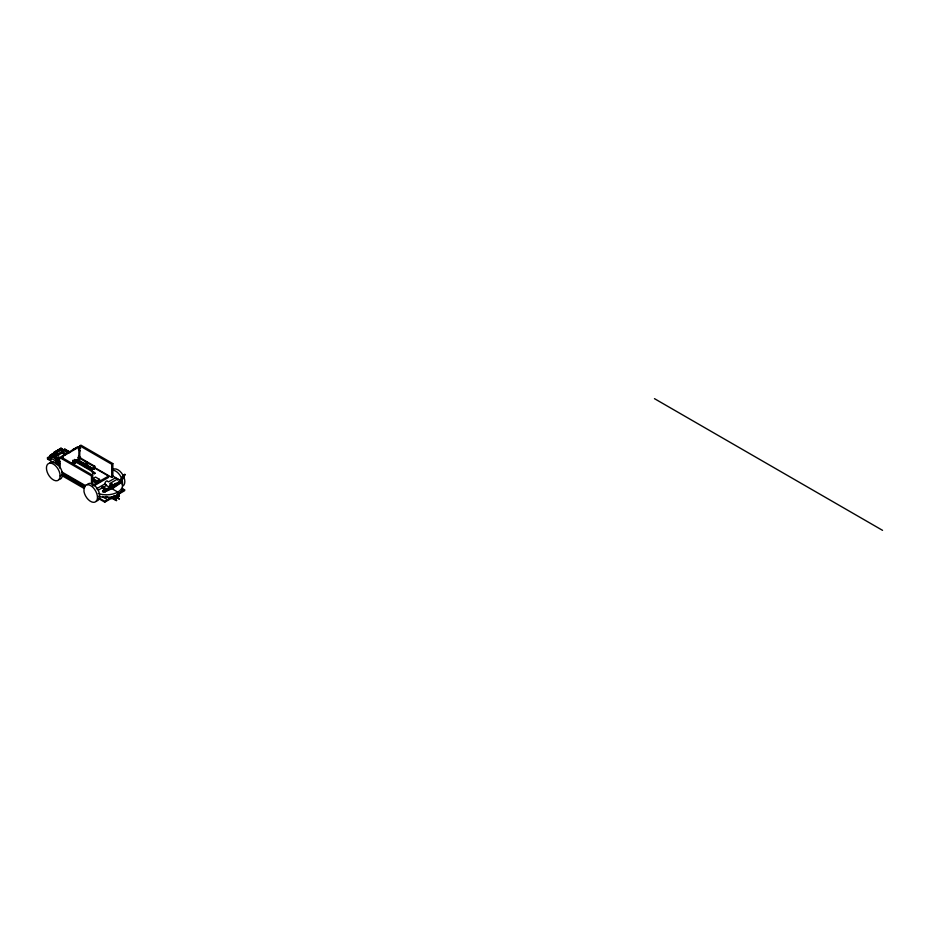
<?xml version="1.0" encoding="UTF-8"?>
<svg xmlns="http://www.w3.org/2000/svg" width="929" height="929" viewBox="0 0 929 929"><rect width="100%" height="100%" fill="white"/><g stroke="black" fill="none" stroke-linecap="round" stroke-linejoin="round"><path stroke-width="1.39" d="M69.675 451.924L64.786 449.102L63.184 450.019L62.382 453.12L64.844 454.397M77.479 462.177L75.737 460.645L77.188 459.739L92.691 468.692L91.03 469.47L90.252 468.89M79.383 463.281L77.711 461.713M83.447 465.348L79.615 462.828M111.515 485.333L110.656 485.066L110.946 486.169M60.13 475.903L59.897 477.808A9.673 5.586 60 0 1 49.365 476.159A9.673 5.586 60 0 1 49.365 463.211A9.673 5.586 60 0 1 59.897 473.72L60.13 475.903L62.417 474.58L84.818 487.516M113.756 498.943L114.836 499.094M116.392 497.491L117.635 497.468M55.786 452.946L57.482 452.946M117.414 497.712L119.365 498.873L117.484 497.828M108.089 488.782L107.485 488.584L118.889 482L123.499 474.928L125.09 474.533L120.526 483.115L113.686 487.748L106.847 491.011L101.83 487.446L103.421 487.051L101.83 487.446M102.968 486.784L106.847 489.026C113.152 486.413 121.525 482.755 123.952 475.195L125.09 474.533M106.382 490.756L113.233 487.481L120.073 482.848L124.637 474.278M54.254 462.909L47.484 459.007L47.484 457.695L50.979 459.704L51.78 456.615L56.669 459.437L58.272 458.508L59.073 460.679L55.868 462.526L56.669 459.437M75.853 460.714L75.69 461.144M86.2 467.206L83.378 465.383M87.198 467.601L86.083 467.136M87.326 467.345L88.116 468.309M88.278 467.891L89.068 468.866M90.136 469.215L89.114 468.692M91.147 469.54L75.795 460.935M116.578 500.522L114.848 499.291M112.815 486.564L113.791 486.297L112.664 487.307M56.983 458.508C55.275 458.229 53.963 457.103 53.371 456.429M66.83 452.876L68.479 452.876M53.731 453.189L53.731 454.502L53.836 452.516L61.035 448.161L63.439 450.67L57.041 454.362L54.637 451.854M61.035 448.161L59.816 449.439L61.244 449.659L60.211 448.893L53.836 452.516M55.508 459.344L56.983 459.344M94.863 473.384C93.562 469.83 89.904 473.395 94.863 473.384C94.119 475.776 89.811 469.877 94.863 473.325L94.863 472.791M113.686 487.748L114.104 486.343L113.233 487.481M114.244 499.57L117.658 497.561M72.729 460.343C74.808 459.53 71.719 465.789 73.124 460.575M74.831 459.588C73.263 459.019 76.097 460.482 74.982 462.526L74.157 462.537L74.982 462.526M73.53 460.807C77.13 463.106 70.906 464.279 74.32 460.807M75.237 459.809L75.237 462.375L75.632 460.041M74.564 460.668L74.564 462.77M72.729 462.445L73.124 462.677M74.181 462.073L73.356 462.085M73.53 462.909L74.32 462.909M73.844 463.42L72.241 462.503L73.844 463.943L76.12 462.096L74.517 461.179M73.844 463.943L76.12 462.096M50.34 454.978L50.48 456.383L50.48 455.071M51.118 455.849C51.083 452.655 51.246 459.901 51.269 454.618M51.641 455.547L51.78 454.316M52.291 453.851L52.43 455.256L52.419 453.782M52.941 453.48L53.081 454.885L53.081 453.561M54.602 453.538L54.451 454.769M47.484 457.695L53.836 454.026L55.972 455.268M49.794 456.441L50.979 457.126L55.136 454.711L50.979 457.649L49.794 456.441L53.963 454.56M56.239 452.783L62.638 449.09M49.794 456.963L52.918 455.164M53.15 455.524L58.272 458.508M58.039 455.303L62.313 452.841M55.554 458.88L57.052 458.009M59.561 468.019L59.561 457.486L60.699 456.824L92.633 475.265L92.633 485.797M62.255 458.566L62.255 455.93L78.222 446.71L78.895 447.104L78.895 457.637M79.778 458.984L79.778 445.815L80.916 445.154L112.85 463.594L112.85 476.763L111.712 477.413L94.514 467.496M62.255 455.93L62.94 456.325L78.895 447.104M59.99 463.734L58.388 462.816L59.99 461.365M58.388 462.816L59.99 461.887M78.175 457.451L78.849 457.068L87.21 461.899L86.536 464.918L78.175 460.087L78.175 457.451L86.536 462.282L87.21 461.899M75.214 461.086L78.895 458.949M75.563 461.074L77.421 460.006M77.537 460.076L77.188 460.656M78.175 460.087L78.849 459.704M87.698 466.207L91.878 468.344M87.291 462.712L94.143 466.672L94.804 466.288L94.143 469.308L87.291 465.348L87.291 462.712L87.965 462.328L94.804 466.288M90.972 469.969L92.83 468.901M75.33 460.935L91.297 470.155L93.155 469.087L77.188 459.809M75.33 461.725L91.297 470.945L93.155 469.087M59.561 457.486L91.495 475.927L92.633 475.265M79.778 445.815L111.712 464.245L112.85 463.594M92.981 478.551L95.536 477.076L99.542 479.387L99.542 482.023L96.988 483.498L92.981 481.187L92.981 478.551L96.988 480.862L99.542 479.387M94.421 480.792L95.025 480.444M92.586 485.286L108.554 476.078L108.554 477.39L93.817 485.902M97.301 482.952L99.217 481.837L99.217 480.479L97.777 480.734L97.301 482.952L95.025 481.628M96.5 488.782L104.907 483.939M108.507 481.861L115.707 477.703M98.404 490.094L106.382 485.484L117.786 492.068M109.808 483.51L117.786 478.899A16.13 9.313 0 0 1 120.352 480.827M99.078 498.06L104.78 501.346L114.639 495.656L116.926 496.969M119.307 496.4L118.215 494.391L124.637 490.686L124.637 489.885L117.031 494.274L119.307 495.598L119.307 496.4L114.534 499.152L111.062 498.525L111.062 497.712L114.534 498.35L119.307 495.598L118.215 493.589M97.94 498.211L104.78 502.159L112.258 497.839M115.475 499.674L116.613 500.336M87.291 465.348L87.965 464.964M64.786 449.845L64.6 450.611L65.808 450.611L65.634 449.845L64.786 449.845L69.675 452.678M117.356 496.574L116.578 496.527M107.636 488.515L106.847 489.026M74.517 461.701L76.12 462.63M654.469 398.657L882.55 530.343M78.384 456.151L80.614 457.44M112.363 475.764L117.786 478.899L117.786 480.223M66.807 450.46L69.257 451.877M62.94 449.741L62.104 449.253L62.104 450.577M93.724 467.519L108.554 476.078M63.184 450.019L68.072 452.853M84.818 463.153L87.21 464.535M62.382 451.61L66.052 453.724M77.246 460.099L86.92 465.684M122.361 488.573L124.637 489.885M113.233 485.263L113.233 486.122M53.22 453.491L53.081 454.885M53.719 454.351L55.136 455.245M51.919 454.246L51.78 455.628M98.892 481.652L99.542 482.023M58.388 462.282L59.99 463.211M50.979 458.194L55.868 461.016L59.073 459.17L53.371 455.686M118.088 498.107L119.156 499.001M55.868 462.526L60.176 465.023M103.038 490.5L105.314 491.824M55.357 463.548L59.793 466.114M112.258 497.027L114.534 498.35L114.534 499.152M114.395 499.477L116.38 500.65M106.452 496.434L109.877 498.408M62.011 472.071L85.352 485.542M62.266 473.175L85.015 486.308M103.038 497.085L107.59 499.721M62.266 475.811L83.807 488.259M64.786 449.102L65.587 449.752M102.283 487.702L104.559 489.699M104.78 501.346L104.78 502.159M111.712 464.245L111.712 477.413M110.946 483.788L110.946 485.484M106.382 485.484L106.382 484.555A2.079 1.196 -60 0 1 104.919 483.846A2.079 1.196 -60 0 1 106.127 481.327A2.079 1.196 -60 0 1 107.81 481.594M96.988 480.862L96.988 483.498M94.143 466.672L94.143 469.308M91.495 475.927L91.495 483.823M91.297 470.155L91.297 470.945M86.536 462.282L86.536 464.918M73.925 461.028L73.925 463.141M62.94 456.325L62.94 458.949M54.451 453.457L54.474 454.931M48.32 458.171L48.32 459.495M49.643 463.257A9.673 5.586 60 0 1 56.472 463.316A9.673 5.586 60 0 1 62.185 472.408L62.185 476.496A9.673 5.586 60 0 1 58.991 479.445M121.966 483.08A16.13 9.313 0 0 1 116.206 492.869A16.13 9.313 0 0 1 98.323 493.554M112.281 470.202A9.673 5.586 60 0 1 119.876 475.149A9.673 5.586 60 0 1 122.314 484.88M72.45 450.089A9.673 5.586 60 0 1 74.959 448.649M78.384 449.566A9.673 5.586 60 0 1 80.149 450.855M86.978 484.81A9.673 5.586 60 0 1 97.742 489.386A9.673 5.586 60 0 1 96.326 500.998M117.542 484.59A1.614 0.929 0 0 1 116.404 485.24M114.848 485.008A1.614 0.929 0 0 1 115.184 483.533A1.614 0.929 0 0 1 117.542 484.102M113.152 469.319A9.673 5.586 60 0 1 122.825 474.905A9.673 5.586 60 0 1 122.825 486.076M74.738 448.777A9.673 5.586 60 0 1 77.246 447.325M78.895 447.499A9.673 5.586 60 0 1 80.66 448.242M110.946 487.179A2.079 1.196 -60 0 1 109.529 485.867A2.079 1.196 -60 0 1 111.689 483.591A2.079 1.196 -60 0 1 111.991 486.088M65.239 454.804A1.614 0.929 0 0 1 66.389 454.142M58.144 456.72A1.614 0.929 0 0 1 58.283 457.951A1.614 0.929 0 0 1 56.204 458.183M55.45 457.614A1.614 0.929 0 0 1 56.204 456.569M105.79 496.434A1.614 0.929 0 0 1 104.176 497.363A1.614 0.929 0 0 1 102.562 496.434M122.512 488.12A16.13 9.313 0 0 1 98.323 496.179M84.005 487.644L84.005 491.731A9.673 5.586 60 0 0 94.549 502.241A9.673 5.586 60 0 0 94.549 489.293A9.673 5.586 60 0 0 84.005 487.644M55.81 451.506L57.482 451.622L55.903 451.378M57.819 450.344L59.491 450.472L57.819 450.344M66.83 451.552L68.502 451.68L66.83 451.552M73.774 459.739L73.774 459.739M98.985 480.792L97.545 481.617L97.545 482.639L98.985 481.803L98.985 480.792M103.038 491.824A1.614 0.929 0 0 0 105.732 491.406A1.614 0.929 0 0 0 103.758 490.268A1.614 0.929 0 0 0 103.038 491.824M56.204 455.547A1.614 0.929 0 0 0 58.62 454.745A1.614 0.929 0 0 0 56.204 453.933A1.614 0.929 0 0 0 56.204 455.547"/></g></svg>
